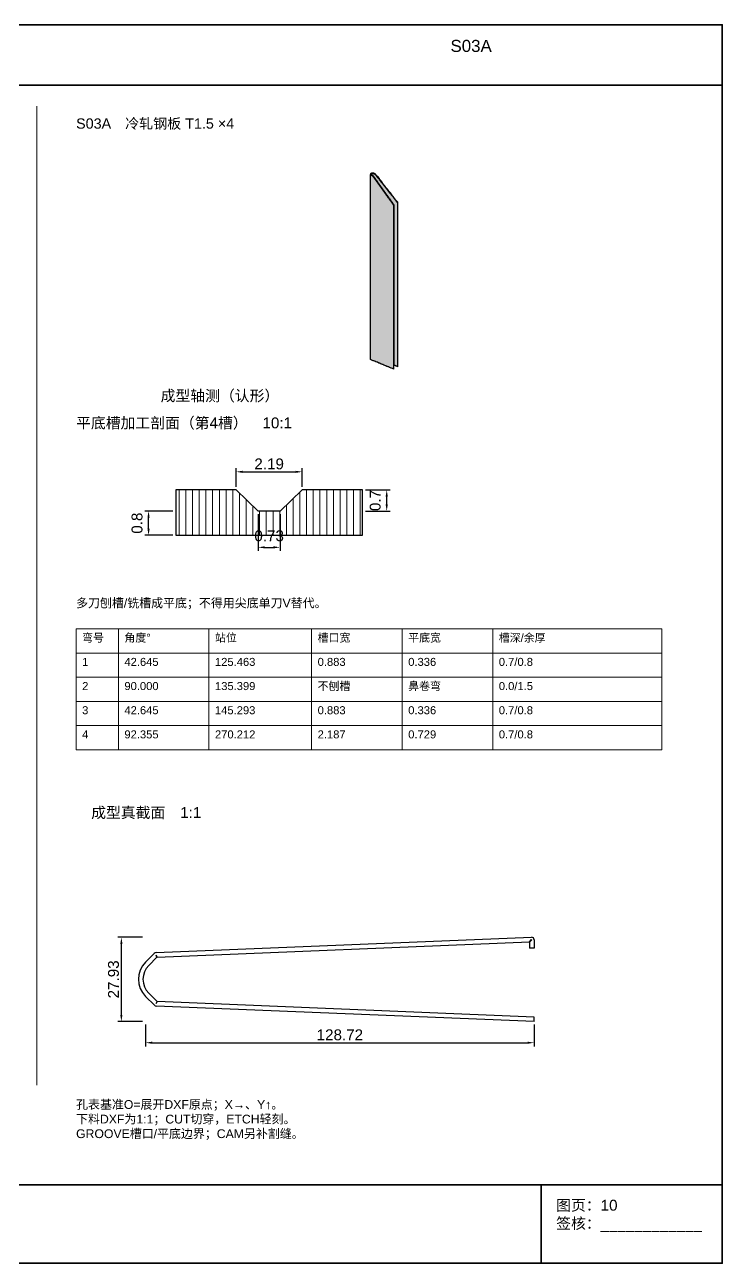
# Model space of a CAD drawing. Header units: millimetres. Extents: x 5 to 252589, y 5 to 415.
# Drawn here: x 108358 to 108589, y 5 to 415 of the extents above; entities that cross this region are included whole.
import ezdxf

# ---------------------------------------------------------------- set-up
doc = ezdxf.new("R2010")
doc.units = ezdxf.units.MM
for name, color, linetype, lineweight in [('DIM', 7, 'Continuous', 13), ('FRAME', 7, 'Continuous', 35), ('HATCH', 8, 'Continuous', 9), ('NOTE', 7, 'Continuous', 18), ('OUTLINE', 7, 'Continuous', 25)]:
    doc.layers.add(name, color=color, linetype=linetype, lineweight=lineweight)
doc.styles.add('CN', font='Arial Unicode.ttf')
doc.dimstyles.new('V0_1', dxfattribs={"dimtxt": 3.6, "dimasz": 2.2, "dimexe": 1.2, "dimexo": 1, "dimgap": 0.8, "dimtad": 1, "dimlfac": 0.1, "dimdsep": 46, "dimtxsty": 'CN', "dimcen": 2.5, "dimclrd": 7, "dimclre": 7, "dimclrt": 7, "dimazin": 3, "dimtfac": 1, "dimtmove": 0, "dimatfit": 3})
doc.dimstyles.new('V1', dxfattribs={"dimtxt": 3.6, "dimasz": 2.2, "dimexe": 1.2, "dimexo": 1, "dimgap": 0.8, "dimtad": 1, "dimdsep": 46, "dimtxsty": 'CN', "dimcen": 2.5, "dimclrd": 7, "dimclre": 7, "dimclrt": 7, "dimazin": 3, "dimtfac": 1, "dimtmove": 0, "dimatfit": 3})

msp = doc.modelspace()

# ---------------------------------------------------------------- hatches: boundary and pattern name
at = {"layer": 'HATCH', "true_color": 0x5b747e}
h = msp.add_hatch(color=147, dxfattribs=at)
h.paths.add_polyline_path([(108480.16667, 301), (108479.91667, 301.16667), (108479.75, 301.16667), (108479.5, 301.33333), (108479.33333, 301.33333), (108478.91667, 301.58333), (108478.75, 301.58333), (108478.5, 301.75), (108478.33333, 301.75), (108478.08333, 301.91667), (108477.91667, 301.91667), (108477.66667, 302.08333), (108477.5, 302.08333), (108477.08333, 302.33333), (108476.91667, 302.33333), (108476.66667, 302.5), (108476.5, 302.5), (108476.25, 302.66667), (108476.08333, 302.66667), (108475.83333, 302.83333), (108475.66667, 302.83333), (108475.58333, 302.91667), (108475.5, 302.91667), (108475.41667, 303), (108475.25, 303), (108474.83333, 303.25), (108474.66667, 303.25), (108474.41667, 303.41667), (108474.25, 303.41667), (108474, 303.58333), (108473.83333, 303.58333), (108473.58333, 303.75), (108473.41667, 303.75), (108473, 304), (108472.83333, 304), (108472.75, 304.08333), (108472.5, 304.16667), (108472.5, 365.41667), (108472.5, 365.33333), (108472.58333, 365.25), (108472.66667, 365.25), (108472.75, 365.33333), (108472.66667, 365.41667), (108472.66667, 365.75), (108472.75, 365.83333), (108473.33333, 365.83333), (108473.41667, 365.75), (108473.58333, 365.75), (108473.66667, 365.66667), (108473.83333, 365.66667), (108473.91667, 365.58333), (108474, 365.58333), (108474.16667, 365.41667), (108474.16667, 365.33333), (108474.5, 365), (108474.5, 364.91667), (108474.75, 364.66667), (108474.75, 364.58333), (108475.41667, 363.83333), (108475.41667, 363.75), (108475.66667, 363.5), (108475.66667, 363.41667), (108476.33333, 362.66667), (108476.33333, 362.58333), (108476.58333, 362.33333), (108476.58333, 362.25), (108477.25, 361.5), (108477.25, 361.41667), (108477.5, 361.16667), (108477.5, 361.08333), (108478.16667, 360.33333), (108478.16667, 360.25), (108478.41667, 360), (108478.41667, 359.91667), (108479.08333, 359.16667), (108479.08333, 359.08333), (108479.33333, 358.83333), (108479.33333, 358.75), (108480, 358), (108480, 357.91667), (108480.25, 357.66667), (108480.25, 357.58333), (108480.91667, 356.83333), (108480.91667, 356.75), (108481.16667, 356.5), (108481.16667, 356.41667), (108481.33333, 356.25), (108481.33333, 356.08333), (108481.41667, 356), (108481.41667, 301.75), (108481.16667, 302), (108481, 302), (108480.91667, 302.08333), (108480.75, 302.08333), (108480.66667, 302.16667), (108480.5, 302.16667), (108480.41667, 302.25), (108480.33333, 302.25), (108480.33333, 355.33333), (108480.16667, 355.5), (108480.08333, 355.41667), (108480.08333, 355.33333), (108480.16667, 355.25)])
h.paths.add_polyline_path([(108472.66667, 365.25), (108472.75, 365.16667), (108472.91667, 365.16667), (108473, 365.25), (108472.91667, 365.33333), (108472.75, 365.33333)], flags=0)
h.paths.add_polyline_path([(108472.91667, 365.16667), (108473, 365.08333), (108473.08333, 365.08333), (108473.16667, 365.16667), (108473.08333, 365.25), (108473, 365.25)], flags=0)
h.paths.add_polyline_path([(108473.33333, 364.83333), (108473.41667, 364.91667), (108473.41667, 365), (108473.25, 365.16667), (108473.16667, 365.16667), (108473.08333, 365.08333)], flags=0)
h.paths.add_polyline_path([(108473.5, 364.58333), (108473.58333, 364.66667), (108473.58333, 364.75), (108473.41667, 364.91667), (108473.33333, 364.83333), (108473.33333, 364.75)], flags=0)
h.paths.add_polyline_path([(108473.5, 364.58333), (108473.58333, 364.5), (108473.66667, 364.58333), (108473.58333, 364.66667)], flags=0)
h.paths.add_polyline_path([(108473.75, 364.25), (108473.83333, 364.33333), (108473.83333, 364.41667), (108473.66667, 364.58333), (108473.58333, 364.5), (108473.58333, 364.41667)], flags=0)
h.paths.add_polyline_path([(108473.91667, 364), (108474, 364.08333), (108474, 364.16667), (108473.83333, 364.33333), (108473.75, 364.25), (108473.75, 364.16667)], flags=0)
h.paths.add_polyline_path([(108473.91667, 364), (108474, 363.91667), (108474.08333, 364), (108474, 364.08333)], flags=0)
h.paths.add_polyline_path([(108474.16667, 363.66667), (108474.25, 363.75), (108474.25, 363.83333), (108474.08333, 364), (108474, 363.91667), (108474, 363.83333)], flags=0)
h.paths.add_polyline_path([(108474.33333, 363.41667), (108474.41667, 363.5), (108474.41667, 363.58333), (108474.25, 363.75), (108474.16667, 363.66667), (108474.16667, 363.58333)], flags=0)
h.paths.add_polyline_path([(108474.33333, 363.41667), (108474.41667, 363.33333), (108474.5, 363.41667), (108474.41667, 363.5)], flags=0)
h.paths.add_polyline_path([(108474.58333, 363.08333), (108474.66667, 363.16667), (108474.66667, 363.25), (108474.5, 363.41667), (108474.41667, 363.33333), (108474.41667, 363.25)], flags=0)
h.paths.add_polyline_path([(108474.58333, 363.08333), (108474.66667, 363), (108474.75, 363.08333), (108474.66667, 363.16667)], flags=0)
h.paths.add_polyline_path([(108474.83333, 362.75), (108474.91667, 362.83333), (108474.91667, 362.91667), (108474.75, 363.08333), (108474.66667, 363), (108474.66667, 362.91667)], flags=0)
h.paths.add_polyline_path([(108475, 362.5), (108475.08333, 362.58333), (108475.08333, 362.66667), (108474.91667, 362.83333), (108474.83333, 362.75), (108474.83333, 362.66667)], flags=0)
h.paths.add_polyline_path([(108475, 362.5), (108475.08333, 362.41667), (108475.16667, 362.5), (108475.08333, 362.58333)], flags=0)
h.paths.add_polyline_path([(108475.25, 362.16667), (108475.33333, 362.25), (108475.33333, 362.33333), (108475.16667, 362.5), (108475.08333, 362.41667), (108475.08333, 362.33333)], flags=0)
h.paths.add_polyline_path([(108475.41667, 361.91667), (108475.5, 362), (108475.5, 362.08333), (108475.33333, 362.25), (108475.25, 362.16667), (108475.25, 362.08333)], flags=0)
h.paths.add_polyline_path([(108475.41667, 361.91667), (108475.5, 361.83333), (108475.58333, 361.91667), (108475.5, 362)], flags=0)
h.paths.add_polyline_path([(108475.66667, 361.58333), (108475.75, 361.66667), (108475.75, 361.75), (108475.58333, 361.91667), (108475.5, 361.83333), (108475.5, 361.75)], flags=0)
h.paths.add_polyline_path([(108475.83333, 361.33333), (108475.91667, 361.41667), (108475.91667, 361.5), (108475.75, 361.66667), (108475.66667, 361.58333), (108475.66667, 361.5)], flags=0)
h.paths.add_polyline_path([(108475.83333, 361.33333), (108475.91667, 361.25), (108476, 361.33333), (108475.91667, 361.41667)], flags=0)
h.paths.add_polyline_path([(108476.08333, 361), (108476.16667, 361.08333), (108476.16667, 361.16667), (108476, 361.33333), (108475.91667, 361.25), (108475.91667, 361.16667)], flags=0)
h.paths.add_polyline_path([(108476.25, 360.75), (108476.33333, 360.83333), (108476.33333, 360.91667), (108476.16667, 361.08333), (108476.08333, 361), (108476.08333, 360.91667)], flags=0)
h.paths.add_polyline_path([(108476.25, 360.75), (108476.33333, 360.66667), (108476.41667, 360.75), (108476.33333, 360.83333)], flags=0)
h.paths.add_polyline_path([(108476.5, 360.41667), (108476.58333, 360.5), (108476.58333, 360.58333), (108476.41667, 360.75), (108476.33333, 360.66667), (108476.33333, 360.58333)], flags=0)
h.paths.add_polyline_path([(108476.66667, 360.16667), (108476.75, 360.25), (108476.75, 360.33333), (108476.58333, 360.5), (108476.5, 360.41667), (108476.5, 360.33333)], flags=0)
h.paths.add_polyline_path([(108476.66667, 360.16667), (108476.75, 360.08333), (108476.83333, 360.16667), (108476.75, 360.25)], flags=0)
h.paths.add_polyline_path([(108476.91667, 359.83333), (108477, 359.91667), (108477, 360), (108476.83333, 360.16667), (108476.75, 360.08333), (108476.75, 360)], flags=0)
h.paths.add_polyline_path([(108477.08333, 359.58333), (108477.16667, 359.66667), (108477.16667, 359.75), (108477, 359.91667), (108476.91667, 359.83333), (108476.91667, 359.75)], flags=0)
h.paths.add_polyline_path([(108477.08333, 359.58333), (108477.16667, 359.5), (108477.25, 359.58333), (108477.16667, 359.66667)], flags=0)
h.paths.add_polyline_path([(108477.33333, 359.25), (108477.41667, 359.33333), (108477.41667, 359.41667), (108477.25, 359.58333), (108477.16667, 359.5), (108477.16667, 359.41667)], flags=0)
h.paths.add_polyline_path([(108477.5, 359), (108477.58333, 359.08333), (108477.58333, 359.16667), (108477.41667, 359.33333), (108477.33333, 359.25), (108477.33333, 359.16667)], flags=0)
h.paths.add_polyline_path([(108477.5, 359), (108477.58333, 358.91667), (108477.66667, 359), (108477.58333, 359.08333)], flags=0)
h.paths.add_polyline_path([(108477.75, 358.66667), (108477.83333, 358.75), (108477.83333, 358.83333), (108477.66667, 359), (108477.58333, 358.91667), (108477.58333, 358.83333)], flags=0)
h.paths.add_polyline_path([(108477.91667, 358.41667), (108478, 358.5), (108478, 358.58333), (108477.83333, 358.75), (108477.75, 358.66667), (108477.75, 358.58333)], flags=0)
h.paths.add_polyline_path([(108477.91667, 358.41667), (108478, 358.33333), (108478.08333, 358.41667), (108478, 358.5)], flags=0)
h.paths.add_polyline_path([(108478.16667, 358.08333), (108478.25, 358.16667), (108478.25, 358.25), (108478.08333, 358.41667), (108478, 358.33333), (108478, 358.25)], flags=0)
h.paths.add_polyline_path([(108478.33333, 357.83333), (108478.41667, 357.91667), (108478.41667, 358), (108478.25, 358.16667), (108478.16667, 358.08333), (108478.16667, 358)], flags=0)
h.paths.add_polyline_path([(108478.33333, 357.83333), (108478.41667, 357.75), (108478.5, 357.83333), (108478.41667, 357.91667)], flags=0)
h.paths.add_polyline_path([(108478.58333, 357.5), (108478.66667, 357.58333), (108478.66667, 357.66667), (108478.5, 357.83333), (108478.41667, 357.75), (108478.41667, 357.66667)], flags=0)
h.paths.add_polyline_path([(108478.75, 357.25), (108478.83333, 357.33333), (108478.83333, 357.41667), (108478.66667, 357.58333), (108478.58333, 357.5), (108478.58333, 357.41667)], flags=0)
h.paths.add_polyline_path([(108478.75, 357.25), (108478.83333, 357.16667), (108478.91667, 357.25), (108478.83333, 357.33333)], flags=0)
h.paths.add_polyline_path([(108479, 356.91667), (108479.08333, 357), (108479.08333, 357.08333), (108478.91667, 357.25), (108478.83333, 357.16667), (108478.83333, 357.08333)], flags=0)
h.paths.add_polyline_path([(108479, 356.91667), (108479.08333, 356.83333), (108479.16667, 356.91667), (108479.08333, 357)], flags=0)
h.paths.add_polyline_path([(108479.25, 356.58333), (108479.33333, 356.66667), (108479.33333, 356.75), (108479.16667, 356.91667), (108479.08333, 356.83333), (108479.08333, 356.75)], flags=0)
h.paths.add_polyline_path([(108479.41667, 356.33333), (108479.5, 356.41667), (108479.5, 356.5), (108479.33333, 356.66667), (108479.25, 356.58333), (108479.25, 356.5)], flags=0)
h.paths.add_polyline_path([(108479.41667, 356.33333), (108479.5, 356.25), (108479.58333, 356.33333), (108479.5, 356.41667)], flags=0)
h.paths.add_polyline_path([(108479.66667, 356), (108479.75, 356.08333), (108479.75, 356.16667), (108479.58333, 356.33333), (108479.5, 356.25), (108479.5, 356.16667)], flags=0)
h.paths.add_polyline_path([(108479.83333, 355.75), (108479.91667, 355.83333), (108479.91667, 355.91667), (108479.75, 356.08333), (108479.66667, 356), (108479.66667, 355.91667)], flags=0)
h.paths.add_polyline_path([(108479.83333, 355.75), (108479.91667, 355.66667), (108480, 355.75), (108479.91667, 355.83333)], flags=0)
h.paths.add_polyline_path([(108480.08333, 355.41667), (108480.16667, 355.5), (108480.16667, 355.58333), (108480, 355.75), (108479.91667, 355.66667), (108479.91667, 355.58333)], flags=0)
at = {"layer": 'HATCH', "true_color": 0x627d89}
for points in [[(108480.25, 355.25), (108480.16667, 355.33333), (108480.16667, 355.41667), (108480, 355.58333), (108480, 355.66667), (108479.75, 355.91667), (108479.75, 356), (108479.58333, 356.16667), (108479.58333, 356.25), (108479.33333, 356.5), (108479.33333, 356.58333), (108479.16667, 356.75), (108479.16667, 356.83333), (108478.91667, 357.08333), (108478.91667, 357.16667), (108478.66667, 357.41667), (108478.66667, 357.5), (108478.5, 357.66667), (108478.5, 357.75), (108478.25, 358), (108478.25, 358.08333), (108478.08333, 358.25), (108478.08333, 358.33333), (108477.83333, 358.58333), (108477.83333, 358.66667), (108477.66667, 358.83333), (108477.66667, 358.91667), (108477.41667, 359.16667), (108477.41667, 359.25), (108477.25, 359.41667), (108477.25, 359.5), (108477, 359.75), (108477, 359.83333), (108476.83333, 360), (108476.83333, 360.08333), (108476.58333, 360.33333), (108476.58333, 360.41667), (108476.41667, 360.58333), (108476.41667, 360.66667), (108476.16667, 360.91667), (108476.16667, 361), (108476, 361.16667), (108476, 361.25), (108475.75, 361.5), (108475.75, 361.58333), (108475.58333, 361.75), (108475.58333, 361.83333), (108475.33333, 362.08333), (108475.33333, 362.16667), (108475.16667, 362.33333), (108475.16667, 362.41667), (108474.91667, 362.66667), (108474.91667, 362.75), (108474.75, 362.91667), (108474.75, 363), (108474.5, 363.25), (108474.5, 363.33333), (108474.25, 363.58333), (108474.25, 363.66667), (108474.08333, 363.83333), (108474.08333, 363.91667), (108473.83333, 364.16667), (108473.83333, 364.25), (108473.66667, 364.41667), (108473.66667, 364.5), (108473.41667, 364.75), (108473.41667, 364.83333), (108473.08333, 365.16667), (108472.58333, 365.33333), (108472.66667, 365.33333), (108472.75, 365.25), (108472.91667, 365.25), (108473.33333, 365), (108473.33333, 364.91667), (108473.5, 364.75), (108473.5, 364.66667), (108473.75, 364.41667), (108473.75, 364.33333), (108473.91667, 364.16667), (108473.91667, 364.08333), (108474.16667, 363.83333), (108474.16667, 363.75), (108474.33333, 363.58333), (108474.33333, 363.5), (108474.83333, 362.91667), (108474.83333, 362.83333), (108475, 362.66667), (108475, 362.58333), (108475.25, 362.33333), (108475.25, 362.25), (108475.41667, 362.08333), (108475.41667, 362), (108475.66667, 361.75), (108475.66667, 361.66667), (108475.83333, 361.5), (108475.83333, 361.41667), (108476.08333, 361.16667), (108476.08333, 361.08333), (108476.25, 360.91667), (108476.25, 360.83333), (108476.5, 360.58333), (108476.5, 360.5), (108476.66667, 360.33333), (108476.66667, 360.25), (108476.91667, 360), (108476.91667, 359.91667), (108477.08333, 359.75), (108477.08333, 359.66667), (108477.33333, 359.41667), (108477.33333, 359.33333), (108477.5, 359.16667), (108477.5, 359.08333), (108477.75, 358.83333), (108477.75, 358.75), (108477.91667, 358.58333), (108477.91667, 358.5), (108478.16667, 358.25), (108478.16667, 358.16667), (108478.33333, 358), (108478.33333, 357.91667), (108478.58333, 357.66667), (108478.58333, 357.58333), (108478.75, 357.41667), (108478.75, 357.33333), (108479.25, 356.75), (108479.25, 356.66667), (108479.41667, 356.5), (108479.41667, 356.41667), (108479.66667, 356.16667), (108479.66667, 356.08333), (108479.83333, 355.91667), (108479.83333, 355.83333), (108480.08333, 355.58333), (108480.08333, 355.5), (108480.25, 355.33333)], [(108481.5, 356.08333), (108481.41667, 356.08333), (108481.41667, 356.25), (108481.25, 356.41667), (108481.25, 356.5), (108481, 356.75), (108481, 356.83333), (108480.33333, 357.58333), (108480.33333, 357.66667), (108480.08333, 357.91667), (108480.08333, 358), (108479.41667, 358.75), (108479.41667, 358.83333), (108479.16667, 359.08333), (108479.16667, 359.16667), (108478.5, 359.91667), (108478.5, 360), (108478.25, 360.25), (108478.25, 360.33333), (108477.58333, 361.08333), (108477.58333, 361.16667), (108477.33333, 361.41667), (108477.33333, 361.5), (108476.66667, 362.25), (108476.66667, 362.33333), (108476.41667, 362.58333), (108476.41667, 362.66667), (108475.75, 363.41667), (108475.75, 363.5), (108475.5, 363.75), (108475.5, 363.83333), (108475.16667, 364.16667), (108475.16667, 364.25), (108474.83333, 364.58333), (108474.83333, 364.66667), (108474.58333, 364.91667), (108474.58333, 365), (108474.25, 365.33333), (108474.25, 365.41667), (108474, 365.66667), (108473.91667, 365.66667), (108473.83333, 365.75), (108473.66667, 365.75), (108473.58333, 365.83333), (108473.41667, 365.83333), (108473.33333, 365.91667), (108472.83333, 365.91667), (108473.33333, 365.91667), (108473.41667, 365.83333), (108473.58333, 365.83333), (108473.66667, 365.75), (108473.83333, 365.75), (108473.91667, 365.66667), (108474.08333, 365.66667), (108474.08333, 365.58333), (108474.41667, 365.25), (108474.41667, 365.16667), (108474.66667, 364.91667), (108474.66667, 364.83333), (108475.33333, 364.08333), (108475.33333, 364), (108475.58333, 363.75), (108475.58333, 363.66667), (108476.25, 362.91667), (108476.25, 362.83333), (108476.5, 362.58333), (108476.5, 362.5), (108477.16667, 361.75), (108477.16667, 361.66667), (108477.41667, 361.41667), (108477.41667, 361.33333), (108477.75, 361), (108477.75, 360.91667), (108478.08333, 360.58333), (108478.08333, 360.5), (108478.33333, 360.25), (108478.33333, 360.16667), (108478.66667, 359.83333), (108478.66667, 359.75), (108479, 359.41667), (108479, 359.33333), (108479.25, 359.08333), (108479.25, 359), (108479.58333, 358.66667), (108479.58333, 358.58333), (108479.91667, 358.25), (108479.91667, 358.16667), (108480.16667, 357.91667), (108480.16667, 357.83333), (108480.5, 357.5), (108480.5, 357.41667), (108480.83333, 357.08333), (108480.83333, 357), (108481.08333, 356.75), (108481.08333, 356.66667), (108481.41667, 356.33333)]]:
    msp.add_hatch(color=145, dxfattribs=at).paths.add_polyline_path(points)
at = {"layer": 'HATCH'}
h = msp.add_hatch(dxfattribs=at)
h.set_pattern_fill('ANSI31', scale=0.7, angle=45)
h.paths.add_polyline_path([(108408, 246), (108469.87352, 246), (108469.87352, 261), (108449.87352, 261), (108442.57967, 254), (108435.29385, 254), (108428, 261), (108408, 261)])

# ---------------------------------------------------------------- linework, layer by layer
at = {"layer": 'DIM'}
for p, q in [((108362, 64), (108362, 388)), ((108389, 215), (108389, 175)), ((108419, 215), (108419, 175)), ((108453, 215), (108453, 175)), ((108483, 215), (108483, 175)), ((108513, 215), (108513, 175)), ((108375, 207), (108569, 207)), ((108375, 199), (108569, 199)), ((108375, 191), (108569, 191)), ((108375, 183), (108569, 183))]:
    msp.add_line(p, q, dxfattribs=at)
msp.add_lwpolyline([(108375, 175), (108569, 175), (108569, 215), (108375, 215)], close=True, dxfattribs=at)
at = {"layer": 'FRAME'}
for p, q in [((108005, 395), (108589, 395)), ((108005, 31), (108589, 31)), ((108529, 5), (108529, 31))]:
    msp.add_line(p, q, dxfattribs=at)
msp.add_lwpolyline([(108005, 5), (108589, 5), (108589, 415), (108005, 415)], close=True, dxfattribs=at)
at = {"layer": 'OUTLINE'}
for p, q in [((108401.49985, 107.82014), (108525.78187, 112.93224)), ((108401.8345, 106.33264), (108525.11474, 111.40353)), ((108525.11474, 111.40353), (108525.81474, 112.13292)), ((108525.91885, 112.033), (108525.21885, 111.30361)), ((108525.21885, 111.30361), (108525.21885, 109.30361)), ((108526.71885, 112.033), (108526.71885, 109.30361)), ((108398, 104.65685), (108400.90044, 107.5573)), ((108401.7679, 106.30343), (108401.46613, 106.99161)), ((108401.53273, 107.02082), (108401.8345, 106.33264)), ((108526.71885, 109.30361), (108525.21885, 109.30361)), ((108399.06066, 103.59619), (108401.7679, 106.30343)), ((108401.79837, 91.6661), (108399.06066, 94.40381)), ((108400.93092, 90.41223), (108398, 93.34315)), ((108401.4966, 90.97792), (108401.79837, 91.6661)), ((108401.86497, 91.63689), (108401.5632, 90.94871)), ((108526.71885, 86.50127), (108401.86497, 91.63689)), ((108526.71885, 85), (108401.53032, 90.14939)), ((108526.71885, 85), (108526.71885, 86.50127))]:
    msp.add_line(p, q, dxfattribs=at)
at = {"layer": 'OUTLINE', "color": 139, "true_color": 0x42544a}
for points in [[(108480.16667, 301), (108479.91667, 301.16667), (108479.75, 301.16667), (108479.5, 301.33333), (108479.33333, 301.33333), (108478.91667, 301.58333), (108478.75, 301.58333), (108478.5, 301.75), (108478.33333, 301.75), (108478.08333, 301.91667), (108477.91667, 301.91667), (108477.66667, 302.08333), (108477.5, 302.08333), (108477.08333, 302.33333), (108476.91667, 302.33333), (108476.66667, 302.5), (108476.5, 302.5), (108476.25, 302.66667), (108476.08333, 302.66667), (108475.83333, 302.83333), (108475.66667, 302.83333), (108475.58333, 302.91667), (108475.5, 302.91667), (108475.41667, 303), (108475.25, 303), (108474.83333, 303.25), (108474.66667, 303.25), (108474.41667, 303.41667), (108474.25, 303.41667), (108474, 303.58333), (108473.83333, 303.58333), (108473.58333, 303.75), (108473.41667, 303.75), (108473, 304), (108472.83333, 304), (108472.75, 304.08333), (108472.5, 304.16667), (108472.5, 365.41667), (108472.5, 365.33333), (108472.58333, 365.25), (108472.66667, 365.25), (108472.75, 365.33333), (108472.66667, 365.41667), (108472.66667, 365.75), (108472.75, 365.83333), (108473.33333, 365.83333), (108473.41667, 365.75), (108473.58333, 365.75), (108473.66667, 365.66667), (108473.83333, 365.66667), (108473.91667, 365.58333), (108474, 365.58333), (108474.16667, 365.41667), (108474.16667, 365.33333), (108474.5, 365), (108474.5, 364.91667), (108474.75, 364.66667), (108474.75, 364.58333), (108475.41667, 363.83333), (108475.41667, 363.75), (108475.66667, 363.5), (108475.66667, 363.41667), (108476.33333, 362.66667), (108476.33333, 362.58333), (108476.58333, 362.33333), (108476.58333, 362.25), (108477.25, 361.5), (108477.25, 361.41667), (108477.5, 361.16667), (108477.5, 361.08333), (108478.16667, 360.33333), (108478.16667, 360.25), (108478.41667, 360), (108478.41667, 359.91667), (108479.08333, 359.16667), (108479.08333, 359.08333), (108479.33333, 358.83333), (108479.33333, 358.75), (108480, 358), (108480, 357.91667), (108480.25, 357.66667), (108480.25, 357.58333), (108480.91667, 356.83333), (108480.91667, 356.75), (108481.16667, 356.5), (108481.16667, 356.41667), (108481.33333, 356.25), (108481.33333, 356.08333), (108481.41667, 356), (108481.41667, 301.75), (108481.16667, 302), (108481, 302), (108480.91667, 302.08333), (108480.75, 302.08333), (108480.66667, 302.16667), (108480.5, 302.16667), (108480.41667, 302.25), (108480.33333, 302.25), (108480.33333, 355.33333), (108480.16667, 355.5), (108480.08333, 355.41667), (108480.08333, 355.33333), (108480.16667, 355.25)], [(108480.25, 355.25), (108480.16667, 355.33333), (108480.16667, 355.41667), (108480, 355.58333), (108480, 355.66667), (108479.75, 355.91667), (108479.75, 356), (108479.58333, 356.16667), (108479.58333, 356.25), (108479.33333, 356.5), (108479.33333, 356.58333), (108479.16667, 356.75), (108479.16667, 356.83333), (108478.91667, 357.08333), (108478.91667, 357.16667), (108478.66667, 357.41667), (108478.66667, 357.5), (108478.5, 357.66667), (108478.5, 357.75), (108478.25, 358), (108478.25, 358.08333), (108478.08333, 358.25), (108478.08333, 358.33333), (108477.83333, 358.58333), (108477.83333, 358.66667), (108477.66667, 358.83333), (108477.66667, 358.91667), (108477.41667, 359.16667), (108477.41667, 359.25), (108477.25, 359.41667), (108477.25, 359.5), (108477, 359.75), (108477, 359.83333), (108476.83333, 360), (108476.83333, 360.08333), (108476.58333, 360.33333), (108476.58333, 360.41667), (108476.41667, 360.58333), (108476.41667, 360.66667), (108476.16667, 360.91667), (108476.16667, 361), (108476, 361.16667), (108476, 361.25), (108475.75, 361.5), (108475.75, 361.58333), (108475.58333, 361.75), (108475.58333, 361.83333), (108475.33333, 362.08333), (108475.33333, 362.16667), (108475.16667, 362.33333), (108475.16667, 362.41667), (108474.91667, 362.66667), (108474.91667, 362.75), (108474.75, 362.91667), (108474.75, 363), (108474.5, 363.25), (108474.5, 363.33333), (108474.25, 363.58333), (108474.25, 363.66667), (108474.08333, 363.83333), (108474.08333, 363.91667), (108473.83333, 364.16667), (108473.83333, 364.25), (108473.66667, 364.41667), (108473.66667, 364.5), (108473.41667, 364.75), (108473.41667, 364.83333), (108473.08333, 365.16667), (108472.58333, 365.33333), (108472.66667, 365.33333), (108472.75, 365.25), (108472.91667, 365.25), (108473.33333, 365), (108473.33333, 364.91667), (108473.5, 364.75), (108473.5, 364.66667), (108473.75, 364.41667), (108473.75, 364.33333), (108473.91667, 364.16667), (108473.91667, 364.08333), (108474.16667, 363.83333), (108474.16667, 363.75), (108474.33333, 363.58333), (108474.33333, 363.5), (108474.83333, 362.91667), (108474.83333, 362.83333), (108475, 362.66667), (108475, 362.58333), (108475.25, 362.33333), (108475.25, 362.25), (108475.41667, 362.08333), (108475.41667, 362), (108475.66667, 361.75), (108475.66667, 361.66667), (108475.83333, 361.5), (108475.83333, 361.41667), (108476.08333, 361.16667), (108476.08333, 361.08333), (108476.25, 360.91667), (108476.25, 360.83333), (108476.5, 360.58333), (108476.5, 360.5), (108476.66667, 360.33333), (108476.66667, 360.25), (108476.91667, 360), (108476.91667, 359.91667), (108477.08333, 359.75), (108477.08333, 359.66667), (108477.33333, 359.41667), (108477.33333, 359.33333), (108477.5, 359.16667), (108477.5, 359.08333), (108477.75, 358.83333), (108477.75, 358.75), (108477.91667, 358.58333), (108477.91667, 358.5), (108478.16667, 358.25), (108478.16667, 358.16667), (108478.33333, 358), (108478.33333, 357.91667), (108478.58333, 357.66667), (108478.58333, 357.58333), (108478.75, 357.41667), (108478.75, 357.33333), (108479.25, 356.75), (108479.25, 356.66667), (108479.41667, 356.5), (108479.41667, 356.41667), (108479.66667, 356.16667), (108479.66667, 356.08333), (108479.83333, 355.91667), (108479.83333, 355.83333), (108480.08333, 355.58333), (108480.08333, 355.5), (108480.25, 355.33333)], [(108472.66667, 365.25), (108472.75, 365.16667), (108472.91667, 365.16667), (108473, 365.25), (108472.91667, 365.33333), (108472.75, 365.33333)], [(108481.5, 356.08333), (108481.41667, 356.08333), (108481.41667, 356.25), (108481.25, 356.41667), (108481.25, 356.5), (108481, 356.75), (108481, 356.83333), (108480.33333, 357.58333), (108480.33333, 357.66667), (108480.08333, 357.91667), (108480.08333, 358), (108479.41667, 358.75), (108479.41667, 358.83333), (108479.16667, 359.08333), (108479.16667, 359.16667), (108478.5, 359.91667), (108478.5, 360), (108478.25, 360.25), (108478.25, 360.33333), (108477.58333, 361.08333), (108477.58333, 361.16667), (108477.33333, 361.41667), (108477.33333, 361.5), (108476.66667, 362.25), (108476.66667, 362.33333), (108476.41667, 362.58333), (108476.41667, 362.66667), (108475.75, 363.41667), (108475.75, 363.5), (108475.5, 363.75), (108475.5, 363.83333), (108475.16667, 364.16667), (108475.16667, 364.25), (108474.83333, 364.58333), (108474.83333, 364.66667), (108474.58333, 364.91667), (108474.58333, 365), (108474.25, 365.33333), (108474.25, 365.41667), (108474, 365.66667), (108473.91667, 365.66667), (108473.83333, 365.75), (108473.66667, 365.75), (108473.58333, 365.83333), (108473.41667, 365.83333), (108473.33333, 365.91667), (108472.83333, 365.91667), (108473.33333, 365.91667), (108473.41667, 365.83333), (108473.58333, 365.83333), (108473.66667, 365.75), (108473.83333, 365.75), (108473.91667, 365.66667), (108474.08333, 365.66667), (108474.08333, 365.58333), (108474.41667, 365.25), (108474.41667, 365.16667), (108474.66667, 364.91667), (108474.66667, 364.83333), (108475.33333, 364.08333), (108475.33333, 364), (108475.58333, 363.75), (108475.58333, 363.66667), (108476.25, 362.91667), (108476.25, 362.83333), (108476.5, 362.58333), (108476.5, 362.5), (108477.16667, 361.75), (108477.16667, 361.66667), (108477.41667, 361.41667), (108477.41667, 361.33333), (108477.75, 361), (108477.75, 360.91667), (108478.08333, 360.58333), (108478.08333, 360.5), (108478.33333, 360.25), (108478.33333, 360.16667), (108478.66667, 359.83333), (108478.66667, 359.75), (108479, 359.41667), (108479, 359.33333), (108479.25, 359.08333), (108479.25, 359), (108479.58333, 358.66667), (108479.58333, 358.58333), (108479.91667, 358.25), (108479.91667, 358.16667), (108480.16667, 357.91667), (108480.16667, 357.83333), (108480.5, 357.5), (108480.5, 357.41667), (108480.83333, 357.08333), (108480.83333, 357), (108481.08333, 356.75), (108481.08333, 356.66667), (108481.41667, 356.33333)], [(108472.91667, 365.16667), (108473, 365.08333), (108473.08333, 365.08333), (108473.16667, 365.16667), (108473.08333, 365.25), (108473, 365.25)], [(108473.33333, 364.83333), (108473.41667, 364.91667), (108473.41667, 365), (108473.25, 365.16667), (108473.16667, 365.16667), (108473.08333, 365.08333)], [(108473.5, 364.58333), (108473.58333, 364.66667), (108473.58333, 364.75), (108473.41667, 364.91667), (108473.33333, 364.83333), (108473.33333, 364.75)], [(108473.5, 364.58333), (108473.58333, 364.5), (108473.66667, 364.58333), (108473.58333, 364.66667)], [(108473.75, 364.25), (108473.83333, 364.33333), (108473.83333, 364.41667), (108473.66667, 364.58333), (108473.58333, 364.5), (108473.58333, 364.41667)], [(108473.91667, 364), (108474, 364.08333), (108474, 364.16667), (108473.83333, 364.33333), (108473.75, 364.25), (108473.75, 364.16667)], [(108473.91667, 364), (108474, 363.91667), (108474.08333, 364), (108474, 364.08333)], [(108474.16667, 363.66667), (108474.25, 363.75), (108474.25, 363.83333), (108474.08333, 364), (108474, 363.91667), (108474, 363.83333)], [(108474.33333, 363.41667), (108474.41667, 363.5), (108474.41667, 363.58333), (108474.25, 363.75), (108474.16667, 363.66667), (108474.16667, 363.58333)], [(108474.33333, 363.41667), (108474.41667, 363.33333), (108474.5, 363.41667), (108474.41667, 363.5)], [(108474.58333, 363.08333), (108474.66667, 363.16667), (108474.66667, 363.25), (108474.5, 363.41667), (108474.41667, 363.33333), (108474.41667, 363.25)], [(108474.58333, 363.08333), (108474.66667, 363), (108474.75, 363.08333), (108474.66667, 363.16667)], [(108474.83333, 362.75), (108474.91667, 362.83333), (108474.91667, 362.91667), (108474.75, 363.08333), (108474.66667, 363), (108474.66667, 362.91667)], [(108475, 362.5), (108475.08333, 362.58333), (108475.08333, 362.66667), (108474.91667, 362.83333), (108474.83333, 362.75), (108474.83333, 362.66667)], [(108475, 362.5), (108475.08333, 362.41667), (108475.16667, 362.5), (108475.08333, 362.58333)], [(108475.25, 362.16667), (108475.33333, 362.25), (108475.33333, 362.33333), (108475.16667, 362.5), (108475.08333, 362.41667), (108475.08333, 362.33333)], [(108475.41667, 361.91667), (108475.5, 362), (108475.5, 362.08333), (108475.33333, 362.25), (108475.25, 362.16667), (108475.25, 362.08333)], [(108475.41667, 361.91667), (108475.5, 361.83333), (108475.58333, 361.91667), (108475.5, 362)], [(108475.66667, 361.58333), (108475.75, 361.66667), (108475.75, 361.75), (108475.58333, 361.91667), (108475.5, 361.83333), (108475.5, 361.75)], [(108475.83333, 361.33333), (108475.91667, 361.41667), (108475.91667, 361.5), (108475.75, 361.66667), (108475.66667, 361.58333), (108475.66667, 361.5)], [(108475.83333, 361.33333), (108475.91667, 361.25), (108476, 361.33333), (108475.91667, 361.41667)], [(108476.08333, 361), (108476.16667, 361.08333), (108476.16667, 361.16667), (108476, 361.33333), (108475.91667, 361.25), (108475.91667, 361.16667)], [(108476.25, 360.75), (108476.33333, 360.83333), (108476.33333, 360.91667), (108476.16667, 361.08333), (108476.08333, 361), (108476.08333, 360.91667)], [(108476.25, 360.75), (108476.33333, 360.66667), (108476.41667, 360.75), (108476.33333, 360.83333)], [(108476.5, 360.41667), (108476.58333, 360.5), (108476.58333, 360.58333), (108476.41667, 360.75), (108476.33333, 360.66667), (108476.33333, 360.58333)], [(108476.66667, 360.16667), (108476.75, 360.25), (108476.75, 360.33333), (108476.58333, 360.5), (108476.5, 360.41667), (108476.5, 360.33333)], [(108476.66667, 360.16667), (108476.75, 360.08333), (108476.83333, 360.16667), (108476.75, 360.25)], [(108476.91667, 359.83333), (108477, 359.91667), (108477, 360), (108476.83333, 360.16667), (108476.75, 360.08333), (108476.75, 360)], [(108477.08333, 359.58333), (108477.16667, 359.66667), (108477.16667, 359.75), (108477, 359.91667), (108476.91667, 359.83333), (108476.91667, 359.75)], [(108477.08333, 359.58333), (108477.16667, 359.5), (108477.25, 359.58333), (108477.16667, 359.66667)], [(108477.33333, 359.25), (108477.41667, 359.33333), (108477.41667, 359.41667), (108477.25, 359.58333), (108477.16667, 359.5), (108477.16667, 359.41667)], [(108477.5, 359), (108477.58333, 359.08333), (108477.58333, 359.16667), (108477.41667, 359.33333), (108477.33333, 359.25), (108477.33333, 359.16667)], [(108477.5, 359), (108477.58333, 358.91667), (108477.66667, 359), (108477.58333, 359.08333)], [(108477.75, 358.66667), (108477.83333, 358.75), (108477.83333, 358.83333), (108477.66667, 359), (108477.58333, 358.91667), (108477.58333, 358.83333)], [(108477.91667, 358.41667), (108478, 358.5), (108478, 358.58333), (108477.83333, 358.75), (108477.75, 358.66667), (108477.75, 358.58333)], [(108477.91667, 358.41667), (108478, 358.33333), (108478.08333, 358.41667), (108478, 358.5)], [(108478.16667, 358.08333), (108478.25, 358.16667), (108478.25, 358.25), (108478.08333, 358.41667), (108478, 358.33333), (108478, 358.25)], [(108478.33333, 357.83333), (108478.41667, 357.91667), (108478.41667, 358), (108478.25, 358.16667), (108478.16667, 358.08333), (108478.16667, 358)], [(108478.33333, 357.83333), (108478.41667, 357.75), (108478.5, 357.83333), (108478.41667, 357.91667)], [(108478.58333, 357.5), (108478.66667, 357.58333), (108478.66667, 357.66667), (108478.5, 357.83333), (108478.41667, 357.75), (108478.41667, 357.66667)], [(108478.75, 357.25), (108478.83333, 357.33333), (108478.83333, 357.41667), (108478.66667, 357.58333), (108478.58333, 357.5), (108478.58333, 357.41667)], [(108478.75, 357.25), (108478.83333, 357.16667), (108478.91667, 357.25), (108478.83333, 357.33333)], [(108479, 356.91667), (108479.08333, 357), (108479.08333, 357.08333), (108478.91667, 357.25), (108478.83333, 357.16667), (108478.83333, 357.08333)], [(108479, 356.91667), (108479.08333, 356.83333), (108479.16667, 356.91667), (108479.08333, 357)], [(108479.25, 356.58333), (108479.33333, 356.66667), (108479.33333, 356.75), (108479.16667, 356.91667), (108479.08333, 356.83333), (108479.08333, 356.75)], [(108479.41667, 356.33333), (108479.5, 356.41667), (108479.5, 356.5), (108479.33333, 356.66667), (108479.25, 356.58333), (108479.25, 356.5)], [(108479.41667, 356.33333), (108479.5, 356.25), (108479.58333, 356.33333), (108479.5, 356.41667)], [(108479.66667, 356), (108479.75, 356.08333), (108479.75, 356.16667), (108479.58333, 356.33333), (108479.5, 356.25), (108479.5, 356.16667)], [(108479.83333, 355.75), (108479.91667, 355.83333), (108479.91667, 355.91667), (108479.75, 356.08333), (108479.66667, 356), (108479.66667, 355.91667)], [(108479.83333, 355.75), (108479.91667, 355.66667), (108480, 355.75), (108479.91667, 355.83333)], [(108480.08333, 355.41667), (108480.16667, 355.5), (108480.16667, 355.58333), (108480, 355.75), (108479.91667, 355.66667), (108479.91667, 355.58333)]]:
    msp.add_lwpolyline(points, close=True, dxfattribs=at)
at = {"layer": 'OUTLINE'}
msp.add_lwpolyline([(108408, 246), (108469.87352, 246), (108469.87352, 261), (108449.87352, 261), (108442.57967, 254), (108435.29385, 254), (108428, 261), (108408, 261)], close=True, dxfattribs=at)
for centre, radius, start, end in [((108525.81885, 112.033), 0.9, 0, 92.3554228), ((108525.81885, 112.033), 0.1, 0, 92.3554228), ((108401.53684, 106.9209), 0.9, 92.3554228, 135), ((108401.53684, 106.9209), 0.1, 92.3554228, 135), ((108403.65685, 99), 8, 135, 225), ((108403.65685, 99), 6.5, 135, 225), ((108401.56731, 91.04863), 0.9, -135, -92.3554228), ((108401.56731, 91.04863), 0.1, -135, -92.3554228)]:
    msp.add_arc(centre, radius, start, end, dxfattribs=at)

# ---------------------------------------------------------------- texts
at = {"layer": 'NOTE', "attachment_point": 1, "style": 'CN'}
for s, insert, char_height, width in [('S03A', (108499, 410), 4, 90), ('S03A\u3000冷轧钢板 T1.5 ×4', (108375, 384), 3.4, 200), ('成型轴测（认形）', (108403, 294), 3.6, 180), ('平底槽加工剖面（第4槽）\u300010:1', (108375, 285), 3.6, 180), ('多刀刨槽/铣槽成平底；不得用尖底单刀V替代。', (108375, 225), 2.9, 198), ('弯号', (108377, 213.4), 2.65, 10), ('角度°', (108391, 213.4), 2.65, 26), ('站位', (108421, 213.4), 2.65, 30), ('槽口宽', (108455, 213.4), 2.65, 26), ('平底宽', (108485, 213.4), 2.65, 26), ('槽深/余厚', (108515, 213.4), 2.65, 52), ('1', (108377, 205.4), 2.65, 10), ('42.645', (108391, 205.4), 2.65, 26), ('125.463', (108421, 205.4), 2.65, 30), ('0.883', (108455, 205.4), 2.65, 26), ('0.336', (108485, 205.4), 2.65, 26), ('0.7/0.8', (108515, 205.4), 2.65, 52), ('2', (108377, 197.4), 2.65, 10), ('90.000', (108391, 197.4), 2.65, 26), ('135.399', (108421, 197.4), 2.65, 30), ('不刨槽', (108455, 197.4), 2.65, 26), ('鼻卷弯', (108485, 197.4), 2.65, 26), ('0.0/1.5', (108515, 197.4), 2.65, 52), ('3', (108377, 189.4), 2.65, 10), ('42.645', (108391, 189.4), 2.65, 26), ('145.293', (108421, 189.4), 2.65, 30), ('0.883', (108455, 189.4), 2.65, 26), ('0.336', (108485, 189.4), 2.65, 26), ('0.7/0.8', (108515, 189.4), 2.65, 52), ('4', (108377, 181.4), 2.65, 10), ('92.355', (108391, 181.4), 2.65, 26), ('270.212', (108421, 181.4), 2.65, 30), ('2.187', (108455, 181.4), 2.65, 26), ('0.729', (108485, 181.4), 2.65, 26), ('0.7/0.8', (108515, 181.4), 2.65, 52), ('成型真截面\u30001:1', (108380, 156), 3.6, 180), ('孔表基准O=展开DXF原点；X→、Y↑。\\P下料DXF为1:1；CUT切穿，ETCH轻刻。\\PGROOVE槽口/平底边界；CAM另补割缝。', (108375, 59), 2.9, 202), ('图页：10\\P签核：____________', (108534, 26), 3.6, 55)]:
    msp.add_mtext(s, dxfattribs=dict(at, insert=insert, char_height=char_height, width=width))

# ---------------------------------------------------------------- dimensions: what is measured, and where the dimension line sits
at = {"layer": 'DIM'}
for base, p1, p2, dimstyle in [((108428, 267), (108428, 261), (108449.87352, 261), 'V0_1'), ((108435.29385, 242), (108435.29385, 254), (108442.57967, 254), 'V0_1'), ((108398, 78), (108398, 85), (108526.71885, 85), 'V1')]:
    msp.add_linear_dim(base=base, p1=p1, p2=p2, dimstyle=dimstyle, dxfattribs=at).render()
for base, p1, p2, dimstyle in [((108477.87352, 254), (108469.87352, 254), (108469.87352, 261), 'V0_1'), ((108399, 246), (108408, 246), (108408, 254), 'V0_1'), ((108390, 85), (108398, 85), (108398, 112.93224), 'V1')]:
    msp.add_linear_dim(base=base, p1=p1, p2=p2, angle=90, dimstyle=dimstyle, dxfattribs=at).render()

doc.saveas('drawing.dxf')
